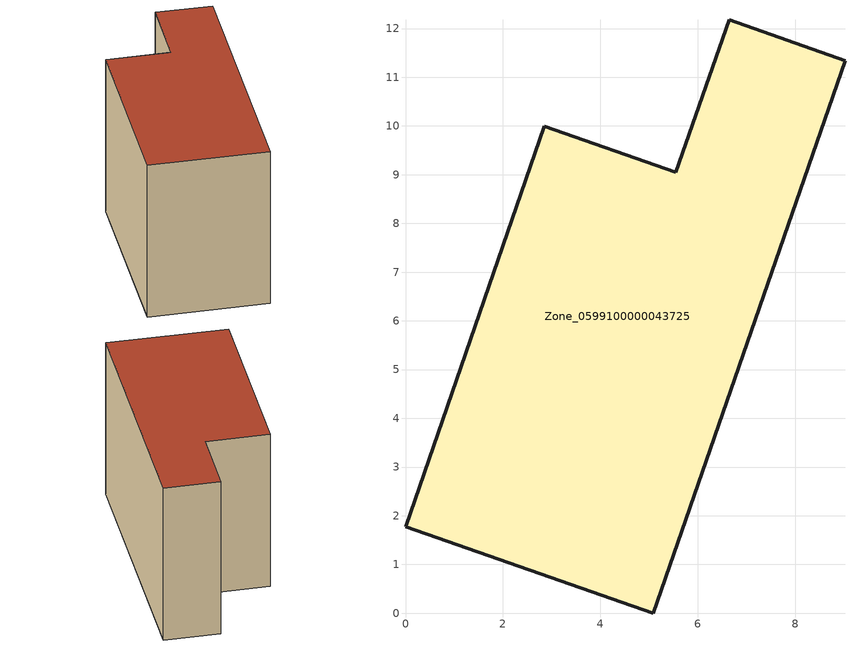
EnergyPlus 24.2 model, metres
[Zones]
Zone_0599100000043725
 floor ground (C_G): 0,1.78 2.85,9.99 5.55,9.05 6.64,12.18 9.02,11.34 5.08,0 z0
 wall outside (C_F): 2.85,9.99 0,1.78 5.08,0 9.02,11.34 6.64,12.18 5.55,9.05 2.85,9.99 z0:7.69
 roof outside (C_R): 9.02,11.34 6.64,12.18 5.55,9.05 2.85,9.99 0,1.78 5.08,0 z7.69
[BUILDING]
Pand.0599100000043725: North Axis=0; Terrain=City; Loads Convergence Tolerance Value=0.04; Temperature Convergence Tolerance Value=0.4; Solar Distribution=FullExterior; Maximum Number of Warmup Days=25; Minimum Number of Warmup Days=1
[Site:Location]
Rotterdam.The.Hague.AP_ZH_NLD Design_Conditions: Latitude=51.96; Longitude=4.45; Time Zone=1; Elevation=-4.5
[SITE:GROUNDTEMPERATURE:BUILDINGSURFACE]
18, 18, 18, 18, 18, 18, 18, 18, 18, 18, 18, 18
[MATERIAL] Thermal Absorptance=0.9; Solar Absorptance=0.7; Visible Absorptance=0.7
Name | Roughness | Thickness | Conductivity | Density | Specific Heat
G.TI.1975-1991 | MediumSmooth | 0.15 | 0.288461 | 540 | 1210
F.TI.1975-1991 | Rough | 0.3 | 0.230769 | 1920 | 840
R.TI.1975-1991 | MediumRough | 0.2 | 0.153846 | 1500 | 1000
[CONSTRUCTION]
C_G: G.TI.1975-1991
C_F: F.TI.1975-1991
C_R: R.TI.1975-1991
[ZONE]
Zone_0599100000043725: Type=1; Multiplier=1; Ceiling Height=Autocalculate; Volume=Autocalculate; Floor Area=autocalculate; Part of Total Floor Area=Yes
[ZONEINFILTRATION:DESIGNFLOWRATE]
Infil_Zone_0599100000043725: Zone or ZoneList or Space or SpaceList=Zone_0599100000043725; Schedule=AlwaysOn; Design Flow Rate Calculation Method=Flow/Area; Flow Rate per Floor Area=0.003; Constant Term Coefficient=1; Temperature Term Coefficient=0; Velocity Term Coefficient=0; Velocity Squared Term Coefficient=0
[HVACTEMPLATE:ZONE:IDEALLOADSAIRSYSTEM]
Zone_0599100000043725: Maximum Heating Supply Air Temperature=50; Minimum Cooling Supply Air Temperature=13; Maximum Heating Supply Air Humidity Ratio=0.0156; Minimum Cooling Supply Air Humidity Ratio=0.0077; Heating Limit=NoLimit; Cooling Limit=NoLimit; Dehumidification Control Type=ConstantSensibleHeatRatio; Cooling Sensible Heat Ratio=0.7; Dehumidification Setpoint=60; Humidification Control Type=None; Humidification Setpoint=30; Outdoor Air Method=None; Outdoor Air Flow Rate per Person=0.00944; Outdoor Air Flow Rate per Zone Floor Area=0; Outdoor Air Flow Rate per Zone=0; Demand Controlled Ventilation Type=None; Outdoor Air Economizer Type=NoEconomizer; Heat Recovery Type=None; Sensible Heat Recovery Effectiveness=0.7; Latent Heat Recovery Effectiveness=0.65
[ZONECONTROL:THERMOSTAT]
ThermostatControl_Zone_0599100000043725: Zone or ZoneList=Zone_0599100000043725; Control Type Schedule=DualSetpointControlType; Control 1=Thermostat_Zone_0599100000043725; Temperature Difference Between Cutout And Setpoint=0
[THERMOSTATSETPOINT:DUALSETPOINT]
Thermostat_Zone_0599100000043725: Heating Setpoint Temperature Schedule=HeatingSetpoint_Zone_0599100000043725; Cooling Setpoint Temperature Schedule=CoolingSetpoint_Zone_0599100000043725
[SCHEDULE:COMPACT]
HeatingSetpoint_Zone_0599100000043725: Through: 12/31, For: AllDays, Until: 24:00, 21
CoolingSetpoint_Zone_0599100000043725: Through: 12/31, For: AllDays, Until: 24:00, 24
DualSetpointControlType: Through: 12/31, For: AllDays, Until: 24:00, 4
AlwaysOn: Through: 12/31, For: AllDays, Until: 24:00, 1
